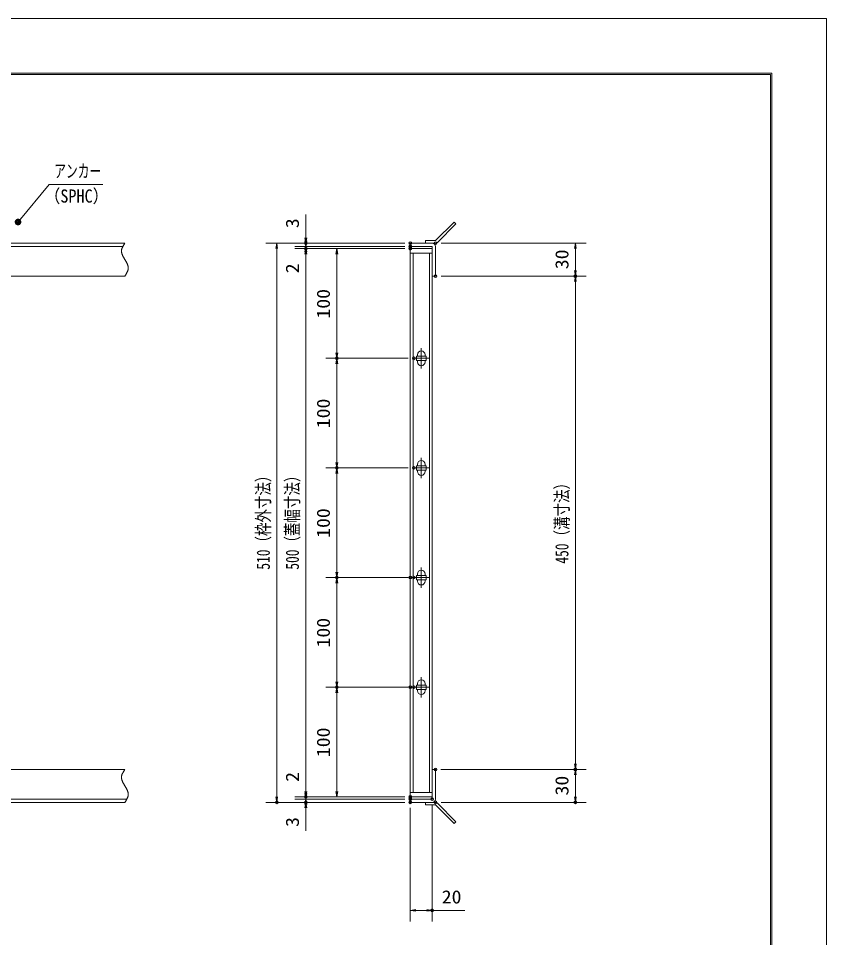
# Model space of a CAD drawing. Units: millimetres, scale not verified. Extents: x -1050 to 1050, y -742 to 742.
# Drawn here: x 312 to 1050, y -96 to 742 of the extents above; entities that cross this region are included whole.
import ezdxf
from ezdxf.enums import TextEntityAlignment as Align

# ---------------------------------------------------------------- set-up
doc = ezdxf.new("R2010")
doc.units = ezdxf.units.MM
doc.header["$LTSCALE"] = 5
doc.header["$PDMODE"] = 32
doc.header["$PDSIZE"] = 2.5
doc.linetypes.add('CHAIN1', pattern=[8, 5, -1, 1, -1])
doc.linetypes.add('DOUBLE_CHAIN1', pattern=[8.8, 5, -1, 0.6, -0.6, 0.6, -1])
for name, color, linetype, lineweight in [('0-0_7-図\u3000枠', 4, 'Continuous', 9), ('0-1_寸法注釈', 2, 'Continuous', 9), ('0-2_0', 2, 'Continuous', 9), ('0-3_DEFPOINTS', 134, 'Continuous', 9), ('0-4_アンカー', 7, 'Continuous', 9), ('0-5_枠', 7, 'Continuous', 9), ('0-6_蓋', 5, 'Continuous', 9), ('0-7_想像線', 134, 'DOUBLE_CHAIN1', 9), ('0-8_中心線', 6, 'CHAIN1', 9)]:
    doc.layers.add(name, color=color, linetype=linetype, lineweight=lineweight)
doc.styles.add('ＭＳ ゴシック', font='')
doc.styles.get('ＭＳ ゴシック').set_extended_font_data('MS Gothic')

# ---------------------------------------------------------------- blocks, each defined once
blk = doc.blocks.new('_OPEN')
at = {"layer": '0-2_0'}
blk.add_line((0, 0), (-5, 0), dxfattribs=at)
blk.add_lwpolyline([(-5, 0.833), (0, 0), (-5, -0.833)], dxfattribs=at)
blk = doc.blocks.new('A$C4F066A7F')
at = {"layer": '0-4_アンカー'}
for p, q in [((0, 96.52), (45.24, 96.52)), ((0, 85.02), (0, 96.52)), ((0, 85.02), (45.24, 85.02)), ((130.26, 0), (45.24, 85.02)), ((138.39, 8.13), (53.37, 93.15)), ((138.39, 8.13), (130.26, 0))]:
    blk.add_line(p, q, dxfattribs=at)
blk.add_arc((45.24, 85.02), 11.5, 45, 90, dxfattribs=at)
blk = doc.blocks.new('A$C6EB770D1')
at = {"layer": '0-4_アンカー'}
for p, q in [((130.257, 96.52), (45.237, 11.5)), ((138.388, 88.388), (53.368, 3.368)), ((138.388, 88.388), (130.257, 96.52)), ((0, 11.5), (45.237, 11.5)), ((0, 11.5), (0, 0)), ((0, 0), (45.237, 0))]:
    blk.add_line(p, q, dxfattribs=at)
blk.add_arc((45.237, 11.5), 11.5, 270, 315, dxfattribs=at)
blk = doc.blocks.new('_Dot')
at = {"layer": '0-2_0'}
for p, q in [((-2.5, 0), (-5, 0)), ((2.445, 0.5), (-2.445, 0.5)), ((1.997, 1.5), (-1.997, 1.5)), ((2.289, -0.995), (-2.289, -0.995)), ((1.499, -1.995), (-1.499, -1.995))]:
    blk.add_line(p, q, dxfattribs=at)
for points in [[(2.5, 0), (2.48, 0.313), (2.421, 0.622), (2.324, 0.92), (2.191, 1.204), (2.023, 1.469), (1.822, 1.711), (1.594, 1.926), (1.34, 2.111), (1.064, 2.262), (0.773, 2.378), (0.468, 2.456), (0.157, 2.495), (-0.157, 2.495), (-0.468, 2.456), (-0.773, 2.378), (-1.064, 2.262), (-1.34, 2.111), (-1.594, 1.926), (-1.822, 1.711), (-2.023, 1.469), (-2.191, 1.204), (-2.324, 0.92), (-2.421, 0.622), (-2.48, 0.313), (-2.5, 0), (0, 0)], [(-2.5, 0), (-2.48, -0.313), (-2.421, -0.622), (-2.324, -0.92), (-2.191, -1.204), (-2.023, -1.469), (-1.822, -1.711), (-1.594, -1.926), (-1.34, -2.111), (-1.064, -2.262), (-0.773, -2.378), (-0.468, -2.456), (-0.157, -2.495), (0.157, -2.495), (0.468, -2.456), (0.773, -2.378), (1.064, -2.262), (1.34, -2.111), (1.594, -1.926), (1.822, -1.711), (2.023, -1.469), (2.191, -1.204), (2.324, -0.92), (2.421, -0.622), (2.48, -0.313), (2.5, 0), (0, 0)]]:
    blk.add_lwpolyline(points, close=True, dxfattribs=at)

msp = doc.modelspace()

# ---------------------------------------------------------------- linework, layer by layer
at = {"layer": '0-0_7-図\u3000枠'}
for p in [(-973.75, 691.25), (998.75, -691.25)]:
    msp.add_line(p, (998.75, 691.25), dxfattribs=at)
msp.add_lwpolyline([(-975, 692.5), (1000, 692.5), (1000, -692.5)], dxfattribs=at)
at = {"layer": '0-1_寸法注釈'}
for p, q in [((574.681, 542.475), (574.681, 563.588)), ((665.063, 537.475), (538.149, 537.475)), ((665.063, 537.475), (564.681, 537.475)), ((574.681, 539.475), (574.681, 544.475)), ((574.681, 534.475), (574.681, 537.475)), ((698.11, 537.475), (830.677, 537.475)), ((548.149, 532.475), (548.149, 32.475)), ((665.063, 534.475), (564.681, 534.475)), ((665.063, 534.475), (564.681, 534.475)), ((665.063, 532.475), (564.681, 532.475)), ((665.063, 532.475), (564.681, 532.475)), ((574.681, 534.475), (574.681, 532.475)), ((574.681, 529.475), (574.681, 524.475)), ((665.063, 532.475), (592.943, 532.475)), ((820.677, 532.475), (820.677, 512.475)), ((574.681, 527.475), (574.681, 37.475)), ((574.681, 527.475), (574.681, 506.362)), ((602.943, 527.475), (602.943, 437.475)), ((698.11, 507.475), (830.677, 507.475)), ((698.11, 507.475), (830.677, 507.475)), ((820.677, 502.475), (820.677, 62.475)), ((668.253, 432.475), (592.943, 432.475)), ((668.253, 432.475), (592.943, 432.475)), ((602.943, 427.475), (602.943, 337.475)), ((668.253, 332.475), (592.943, 332.475)), ((668.253, 332.475), (592.943, 332.475)), ((602.943, 237.475), (602.943, 327.475)), ((665.063, 232.475), (592.943, 232.475)), ((668.253, 232.475), (592.943, 232.475)), ((602.943, 137.475), (602.943, 227.475)), ((665.063, 132.475), (592.943, 132.475)), ((668.253, 132.475), (592.943, 132.475)), ((602.943, 37.475), (602.943, 127.475)), ((574.681, 37.475), (574.681, 58.588)), ((698.063, 57.475), (830.677, 57.475)), ((698.063, 57.475), (830.677, 57.475)), ((820.677, 52.475), (820.677, 32.475)), ((574.681, 35.475), (574.681, 40.475)), ((665.063, 27.475), (538.149, 27.475)), ((665.063, 32.475), (564.681, 32.475)), ((665.063, 32.475), (564.681, 32.475)), ((665.063, 30.475), (564.681, 30.475)), ((665.063, 30.475), (564.681, 30.475)), ((665.063, 27.475), (564.681, 27.475)), ((574.681, 30.475), (574.681, 32.475)), ((574.681, 30.475), (574.681, 27.475)), ((574.681, 25.475), (574.681, 20.475)), ((665.063, 32.475), (592.943, 32.475)), ((690.063, 25.475), (690.063, -81.047)), ((698.11, 27.475), (830.677, 27.475)), ((574.681, 22.475), (574.681, 1.362)), ((670.063, 22.475), (670.063, -81.047)), ((675.063, -71.047), (685.063, -71.047)), ((690.063, -71.047), (719.909, -71.047))]:
    msp.add_line(p, q, dxfattribs=at)
msp.add_lwpolyline([(389.478, 590.968), (340.425, 590.968), (312.702, 557.538)], dxfattribs=at)
at = {"layer": '0-3_DEFPOINTS'}
msp.add_lwpolyline([(-1050, -742.5), (-1050, 742.5), (1050, 742.5), (1050, -742.5)], close=True, dxfattribs=at)
for p in [(574.681, 537.475), (670.063, 537.475), (693.11, 537.475), (574.681, 532.475), (670.063, 534.475), (670.063, 532.475), (670.063, 532.475), (693.11, 507.475), (820.677, 507.475), (602.943, 432.475), (673.253, 432.475), (602.943, 332.475), (602.943, 332.475), (673.253, 332.475), (673.253, 332.475), (602.943, 232.475), (670.063, 232.475), (673.253, 232.475), (602.943, 132.475), (670.063, 132.475), (673.253, 132.475), (693.063, 57.475), (820.677, 57.475), (574.681, 32.475), (670.063, 32.475), (670.063, 32.475), (548.149, 27.475), (574.681, 27.475), (670.063, 30.475), (670.063, 30.475), (670.063, 27.475), (690.063, 30.475), (693.11, 27.475), (820.677, 27.475), (690.063, -71.047)]:
    msp.add_point(p, dxfattribs=at)
at = {"layer": '0-5_枠'}
for p, q in [((-795.45, 537.475), (409.55, 537.475)), ((670.063, 537.475), (690.063, 537.475)), ((670.063, 534.475), (670.063, 537.475)), ((-792.45, 534.475), (407.714, 534.475)), ((690.063, 534.475), (670.063, 534.475)), ((690.063, 507.475), (690.063, 534.475)), ((693.063, 507.475), (693.063, 534.475)), ((204.55, 507.475), (409.55, 507.475)), ((690.063, 507.475), (693.063, 507.475)), ((204.55, 57.475), (409.55, 57.475)), ((690.063, 57.475), (690.063, 30.475)), ((690.063, 57.475), (693.063, 57.475)), ((693.063, 57.475), (693.063, 30.475)), ((-795.45, 27.475), (409.55, 27.475)), ((-792.45, 30.475), (411.386, 30.475)), ((690.063, 30.475), (670.063, 30.475)), ((670.063, 30.475), (670.063, 27.475)), ((670.063, 27.475), (690.063, 27.475))]:
    msp.add_line(p, q, dxfattribs=at)
for centre, start, end in [((690.063, 534.475), 0, 90), ((690.063, 30.475), 270, 0)]:
    msp.add_arc(centre, 3, start, end, dxfattribs=at)
at = {"layer": '0-6_蓋'}
for p, q in [((670.063, 532.475), (670.063, 32.475)), ((670.063, 532.475), (690.063, 532.475)), ((690.063, 528.475), (670.063, 528.475)), ((672.563, 36.475), (672.563, 528.475)), ((687.563, 36.475), (687.563, 528.475)), ((690.063, 532.475), (690.063, 32.475)), ((684.563, 434.475), (675.563, 434.475)), ((675.563, 434.475), (675.563, 430.475)), ((684.563, 430.475), (675.563, 430.475)), ((676.563, 435.725), (676.563, 434.475)), ((676.563, 430.475), (676.563, 429.225)), ((683.563, 435.725), (683.563, 434.475)), ((683.563, 430.475), (683.563, 429.225)), ((684.563, 434.475), (684.563, 430.475)), ((676.563, 335.725), (676.563, 334.475)), ((683.563, 335.725), (683.563, 334.475)), ((684.563, 330.475), (675.563, 330.475)), ((676.563, 330.475), (676.563, 329.225)), ((683.563, 330.475), (683.563, 329.225)), ((684.563, 334.475), (684.563, 330.475)), ((676.563, 235.725), (676.563, 234.475)), ((683.563, 235.725), (683.563, 234.475)), ((684.563, 230.475), (675.563, 230.475)), ((676.563, 230.475), (676.563, 229.225)), ((683.563, 230.475), (683.563, 229.225)), ((684.563, 234.475), (684.563, 230.475)), ((676.563, 135.725), (676.563, 134.475)), ((683.563, 135.725), (683.563, 134.475)), ((684.563, 134.475), (684.563, 130.475)), ((684.563, 130.475), (675.563, 130.475)), ((676.563, 130.475), (676.563, 129.225)), ((683.563, 130.475), (683.563, 129.225)), ((670.063, 36.475), (690.063, 36.475)), ((690.063, 32.475), (670.063, 32.475))]:
    msp.add_line(p, q, dxfattribs=at)
for points in [[(684.563, 334.475), (675.563, 334.475), (675.563, 330.475)], [(684.563, 234.475), (675.563, 234.475), (675.563, 230.475)], [(684.563, 134.475), (675.563, 134.475), (675.563, 130.475)]]:
    msp.add_lwpolyline(points, dxfattribs=at)
for centre, start, end in [((680.063, 435.725), 0, 180), ((680.063, 429.225), 180, 0), ((680.063, 335.725), 0, 180), ((680.063, 329.225), 180, 0), ((680.063, 235.725), 0, 180), ((680.063, 229.225), 180, 0), ((680.063, 135.725), 0, 180), ((680.063, 129.225), 180, 0)]:
    msp.add_arc(centre, 3.5, start, end, dxfattribs=at)
at = {"layer": '0-6_蓋', "color": 7}
for p in [(670.063, 532.475), (670.063, 32.475)]:
    msp.add_point(p, dxfattribs=at)
at = {"layer": '0-7_想像線'}
for points in [[(409.55, 537.475), (409.359, 537.182), (409.169, 536.888), (408.98, 536.595), (408.792, 536.301), (408.608, 536.007), (408.427, 535.714), (408.249, 535.42), (408.076, 535.126), (407.909, 534.831), (407.747, 534.537), (407.592, 534.242), (407.443, 533.947), (407.303, 533.652), (407.171, 533.357), (407.048, 533.061), (406.935, 532.765), (406.832, 532.468), (406.741, 532.172), (406.661, 531.874), (406.593, 531.577), (406.538, 531.279), (406.497, 530.98), (406.47, 530.681), (406.458, 530.381), (406.46, 530.081), (406.476, 529.781), (406.505, 529.48), (406.547, 529.178), (406.601, 528.876), (406.666, 528.574), (406.743, 528.272), (406.829, 527.969), (406.926, 527.665), (407.032, 527.362), (407.147, 527.058), (407.27, 526.753), (407.401, 526.449), (407.538, 526.144), (407.683, 525.839)], [(407.683, 525.839), (407.833, 525.534), (407.989, 525.229), (408.15, 524.923), (408.316, 524.617), (408.485, 524.312), (408.657, 524.006), (408.833, 523.7), (409.01, 523.394), (409.189, 523.087), (409.369, 522.781), (409.55, 522.475)], [(411.417, 519.111), (411.267, 519.416), (411.111, 519.721), (410.95, 520.027), (410.784, 520.333), (410.615, 520.638), (410.443, 520.944), (410.267, 521.25), (410.09, 521.556), (409.911, 521.863), (409.731, 522.169), (409.55, 522.475)], [(409.55, 507.475), (409.741, 507.768), (409.931, 508.062), (410.12, 508.355), (410.308, 508.649), (410.492, 508.943), (410.673, 509.236), (410.851, 509.53), (411.024, 509.824), (411.191, 510.119), (411.353, 510.413), (411.508, 510.708), (411.657, 511.003), (411.797, 511.298), (411.929, 511.593), (412.052, 511.889), (412.165, 512.185), (412.268, 512.481), (412.359, 512.778), (412.439, 513.076), (412.507, 513.373), (412.562, 513.671), (412.603, 513.97), (412.63, 514.269), (412.642, 514.569), (412.64, 514.869), (412.624, 515.169), (412.595, 515.47), (412.553, 515.772), (412.499, 516.074), (412.434, 516.376), (412.357, 516.678), (412.271, 516.981), (412.174, 517.285), (412.068, 517.588), (411.953, 517.892), (411.83, 518.197), (411.699, 518.501), (411.562, 518.806), (411.417, 519.111)], [(409.55, 57.475), (409.359, 57.182), (409.169, 56.888), (408.98, 56.595), (408.792, 56.301), (408.608, 56.007), (408.427, 55.714), (408.249, 55.42), (408.076, 55.126), (407.909, 54.831), (407.747, 54.537), (407.592, 54.242), (407.443, 53.947), (407.303, 53.652), (407.171, 53.357), (407.048, 53.061), (406.935, 52.765), (406.832, 52.468), (406.741, 52.172), (406.661, 51.874), (406.593, 51.577), (406.538, 51.279), (406.497, 50.98), (406.47, 50.681), (406.458, 50.381), (406.46, 50.081), (406.476, 49.781), (406.505, 49.48), (406.547, 49.178), (406.601, 48.876), (406.666, 48.574), (406.743, 48.272), (406.829, 47.969), (406.926, 47.665), (407.032, 47.362), (407.147, 47.058), (407.27, 46.753), (407.401, 46.449), (407.538, 46.144), (407.683, 45.839)], [(407.683, 45.839), (407.833, 45.534), (407.989, 45.229), (408.15, 44.923), (408.316, 44.617), (408.485, 44.312), (408.657, 44.006), (408.833, 43.7), (409.01, 43.394), (409.189, 43.087), (409.369, 42.781), (409.55, 42.475)], [(411.417, 39.111), (411.267, 39.416), (411.111, 39.721), (410.95, 40.027), (410.784, 40.333), (410.615, 40.638), (410.443, 40.944), (410.267, 41.25), (410.09, 41.556), (409.911, 41.863), (409.731, 42.169), (409.55, 42.475)], [(409.55, 27.475), (409.741, 27.768), (409.931, 28.062), (410.12, 28.355), (410.308, 28.649), (410.492, 28.943), (410.673, 29.236), (410.851, 29.53), (411.024, 29.824), (411.191, 30.119), (411.353, 30.413), (411.508, 30.708), (411.657, 31.003), (411.797, 31.298), (411.929, 31.593), (412.052, 31.889), (412.165, 32.185), (412.268, 32.481), (412.359, 32.778), (412.439, 33.076), (412.507, 33.373), (412.562, 33.671), (412.603, 33.97), (412.63, 34.269), (412.642, 34.569), (412.64, 34.869), (412.624, 35.169), (412.595, 35.47), (412.553, 35.772), (412.499, 36.074), (412.434, 36.376), (412.357, 36.678), (412.271, 36.981), (412.174, 37.285), (412.068, 37.588), (411.953, 37.892), (411.83, 38.197), (411.699, 38.501), (411.562, 38.806), (411.417, 39.111)]]:
    msp.add_lwpolyline(points, dxfattribs=at)
at = {"layer": '0-8_中心線'}
for p, q in [((680.063, 441.775), (680.063, 423.175)), ((686.872, 432.475), (673.253, 432.475)), ((680.063, 341.775), (680.063, 323.175)), ((686.872, 332.475), (673.253, 332.475)), ((680.063, 241.775), (680.063, 223.175)), ((686.872, 232.475), (673.253, 232.475)), ((680.063, 141.775), (680.063, 123.175)), ((686.872, 132.475), (673.253, 132.475))]:
    msp.add_line(p, q, dxfattribs=at)

# ---------------------------------------------------------------- block references
at = {"layer": '0-1_寸法注釈'}
for name, p, rotation in [('_Dot', (312.05, 556.779), 229.33113), ('_OPEN', (548.149, 537.475), 90), ('_OPEN', (574.681, 537.475), 270), ('_OPEN', (574.681, 534.475), 270), ('_OPEN', (820.677, 537.475), 90), ('_OPEN', (574.681, 534.475), 90), ('_OPEN', (574.681, 532.475), 90), ('_OPEN', (574.681, 532.475), 90), ('_OPEN', (602.943, 532.475), 90), ('_OPEN', (820.677, 507.475), 270), ('_OPEN', (820.677, 507.475), 90), ('_OPEN', (602.943, 432.475), 270), ('_OPEN', (602.943, 432.475), 90), ('_OPEN', (602.943, 332.475), 270), ('_OPEN', (602.943, 332.475), 90), ('_OPEN', (602.943, 232.475), 270), ('_OPEN', (602.943, 232.475), 90), ('_OPEN', (602.943, 132.475), 270), ('_OPEN', (602.943, 132.475), 90), ('_OPEN', (820.677, 57.475), 270), ('_OPEN', (820.677, 57.475), 90), ('_OPEN', (574.681, 32.475), 270), ('_OPEN', (574.681, 32.475), 270), ('_OPEN', (574.681, 30.475), 270), ('_OPEN', (602.943, 32.475), 270), ('_OPEN', (548.149, 27.475), 270), ('_OPEN', (574.681, 30.475), 90), ('_OPEN', (574.681, 27.475), 90), ('_OPEN', (820.677, 27.475), 270), ('_OPEN', (670.063, -71.047), 180)]:
    msp.add_blockref(name, p, dxfattribs=dict(at, rotation=rotation))
msp.add_blockref('_OPEN', (690.063, -71.047), dxfattribs=at)
at = {"layer": '0-4_アンカー', "xscale": 0.2, "yscale": 0.2}
for name, p in [('A$C6EB770D1', (684.063, 537.475)), ('A$C4F066A7F', (684.063, 8.171))]:
    msp.add_blockref(name, p, dxfattribs=at)

# ---------------------------------------------------------------- texts
at = {"layer": '0-1_寸法注釈', "color": 7, "style": 'ＭＳ ゴシック'}
for s, width, p in [('アンカー', 0.65, (345.202, 593.655)), ('（SPHC）', 0.9, (335.929, 570.865)), ('20', 1.1, (698.753, -68.36))]:
    msp.add_text(s, height=12.02, dxfattribs=dict(at, width=width)).set_placement(p, align=Align.BOTTOM_LEFT)
for s, height, width, p in [('3', 12.02, 1.1, (571.994, 551.165)), ('30', 12.02, 1.1, (817.99, 513.742)), ('2', 12.02, 1.1, (571.994, 510.052)), ('100', 12.02, 1.1, (600.256, 468.72)), ('100', 12.02, 1.1, (600.256, 368.72)), ('510（枠外寸法）', 12.02, 0.75, (545.462, 239.682)), ('500（蓋幅寸法）', 12.02, 0.75, (571.994, 239.682)), ('450（溝寸法）', 12.03, 0.75, (817.99, 245.184)), ('100', 12.02, 1.1, (600.256, 268.72)), ('100', 12.02, 1.1, (600.256, 168.72)), ('100', 12.02, 1.1, (600.256, 68.72)), ('2', 12.02, 1.1, (571.994, 46.165)), ('30', 12.02, 1.1, (817.99, 33.742)), ('3', 12.02, 1.1, (571.994, 5.052))]:
    msp.add_text(s, height=height, rotation=90, dxfattribs=dict(at, width=width)).set_placement(p, align=Align.BOTTOM_LEFT)

doc.saveas('drawing.dxf')
